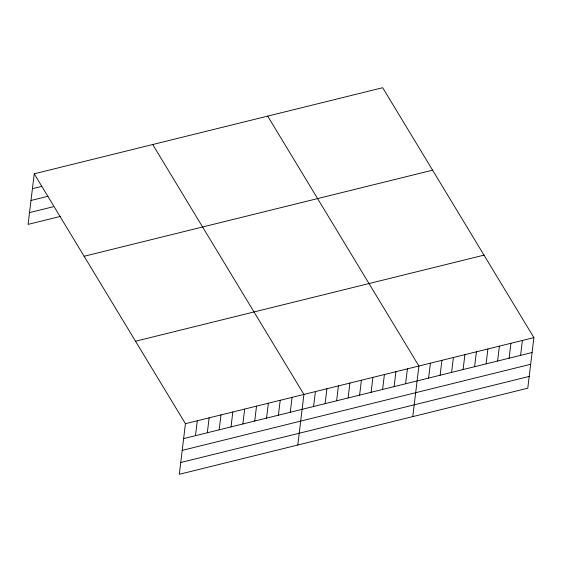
<?xml version="1.0" encoding="UTF-8"?>
<svg xmlns="http://www.w3.org/2000/svg" width="562" height="562" viewBox="0 0 562 562"><rect width="100%" height="100%" fill="white"/><g stroke="black" fill="none" stroke-linecap="round" stroke-linejoin="round"><path stroke-width="0.84" d="M34.226 173.799L185.432 423.699L179.313 474.293L527.774 388.202L533.9 337.607L382.687 87.707L34.226 173.799L28.1 224.393L60.26 216.447M195.478 435.676L197.283 420.776M207.329 432.754L209.127 417.847M219.173 429.825L220.978 414.918M231.024 426.895L232.823 411.995M242.868 423.973L244.674 409.066M254.719 421.043L256.518 406.136M266.564 418.114L268.369 403.214M278.415 415.192L280.213 400.284M290.259 412.262L292.064 397.355M297.79 445.027L303.916 394.433L152.702 144.525M313.61 406.495L315.408 391.588M325.11 403.649L326.908 388.749M336.61 400.811L338.408 385.904M348.11 397.966L349.908 383.066M359.603 395.128L361.408 380.221M371.103 392.29L372.908 377.383M382.603 389.445L384.408 374.545M394.103 386.607L395.908 371.7M405.602 383.762L407.408 368.862M412.782 416.611L418.908 366.017L267.695 116.116M428.602 378.078L430.408 363.178M440.102 375.24L441.908 360.333M451.602 372.402L453.408 357.495M463.102 369.557L464.9 354.657M474.602 366.719L476.4 351.812M486.102 363.874L487.9 348.974M497.595 361.036L499.4 346.129M509.095 358.191L510.9 343.291M520.595 355.353L522.4 340.446M32.42 188.699L41.728 186.401M30.994 200.479L47.918 196.3M29.526 212.612L53.221 206.76M84.124 256.265L432.585 170.174M135.533 341.232L484.001 255.141M185.432 423.699L533.9 337.607M183.633 438.606L532.095 352.514M182.207 450.387L530.668 364.288M180.739 462.519L529.2 376.428"/></g></svg>
